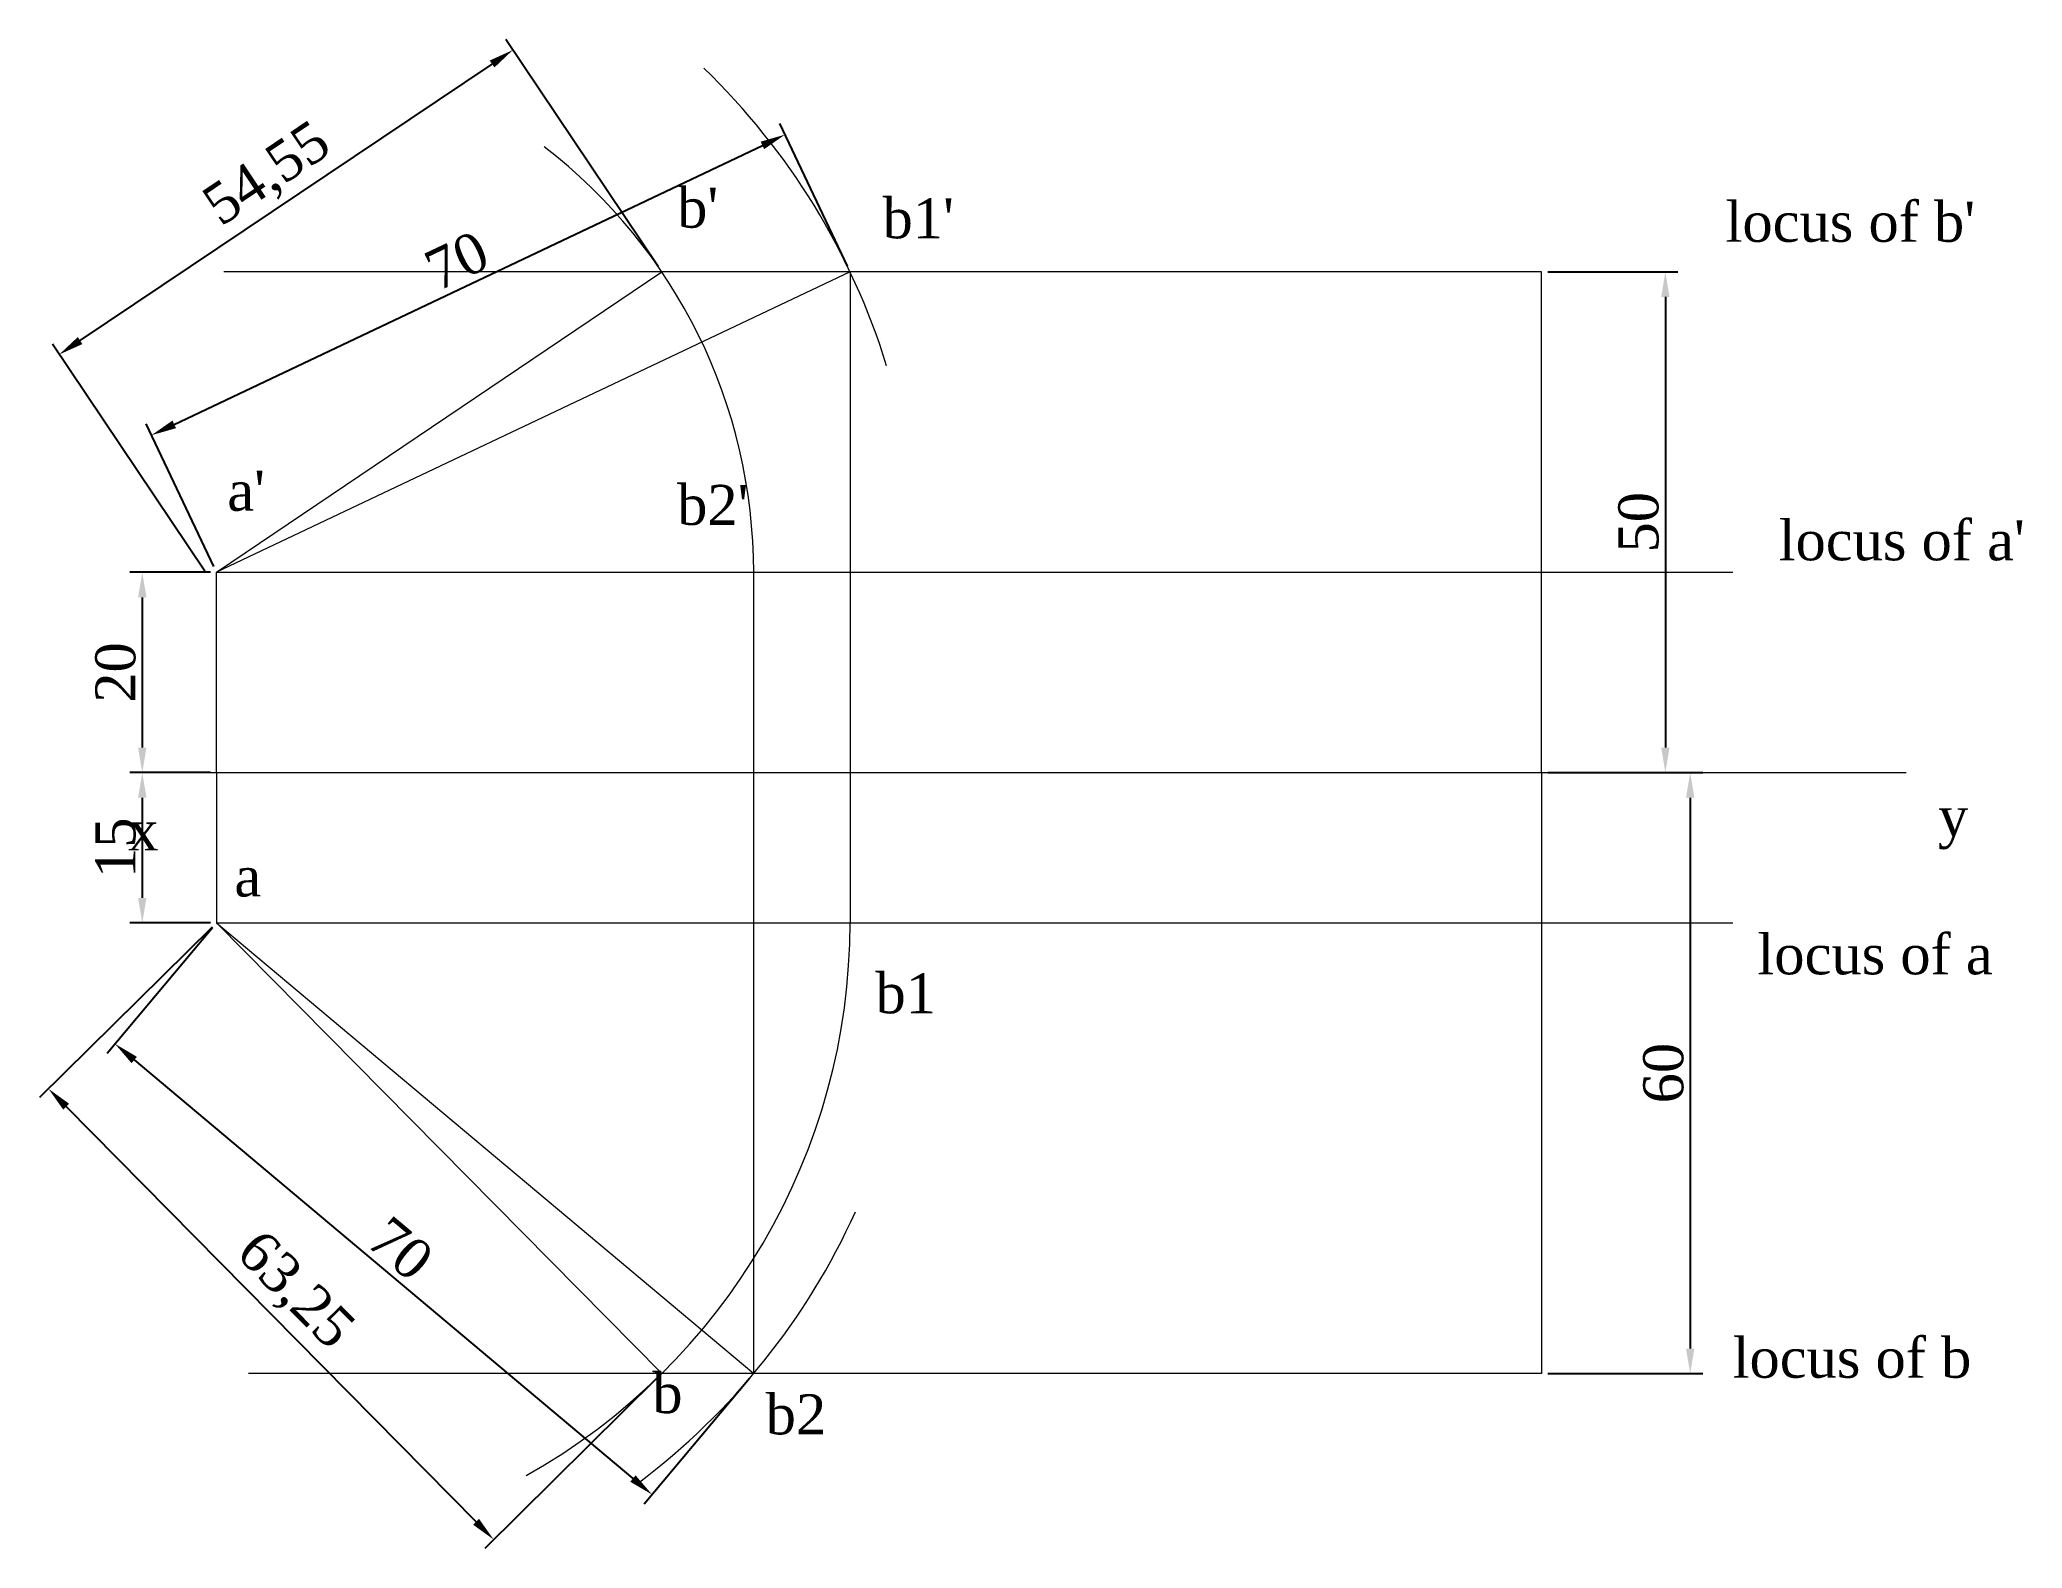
# Paper-space layout 'Layout11' of a CAD drawing. Header units: millimetres. Extents: x 28 to 226, y 20 to 170.
import ezdxf

# ---------------------------------------------------------------- set-up
doc = ezdxf.new("R2010")
doc.units = ezdxf.units.MM
for name, color, linetype, lineweight in [('PROJECTION LINE', 5, 'Continuous', 5), ('VISIBLE LINE', 250, 'Continuous', 50), ('XY LINE', 1, 'Continuous', 15)]:
    doc.layers.add(name, color=color, linetype=linetype, lineweight=lineweight)
doc.styles.get("Standard").update_dxf_attribs({"font": 'times.ttf', "height": 4})
doc.dimstyles.new('ISO-25', dxfattribs={"dimtxt": 4, "dimasz": 2.5, "dimexe": 1.25, "dimexo": 0.625, "dimtad": 1, "dimtoh": 1, "dimtxsty": 'Standard', "dimcen": 2.5, "dimadec": 0, "dimazin": 0, "dimtfac": 1, "dimtmove": 0, "dimatfit": 3, "dimfxl": 1, "dimarcsym": 0})

# ---------------------------------------------------------------- blocks, each defined once
blk = doc.blocks.new('*D77')
at = {"layer": 'Defpoints', "color": 0, "transparency": 16777216}
for p in [(45.82, 117.26), (38.39, 97.26), (45.82, 97.26)]:
    blk.add_point(p, dxfattribs=at)
at = {"layer": 'PROJECTION LINE', "color": 0, "lineweight": -2, "transparency": 16777216}
for p, q in [((45.19, 117.26), (37.14, 117.26)), ((38.39, 114.76), (38.39, 99.76)), ((45.19, 97.26), (37.14, 97.26))]:
    blk.add_line(p, q, dxfattribs=at)
at = {"layer": 'PROJECTION LINE', "color": 0, "transparency": 16777216}
for points in [[(37.97, 114.76), (38.81, 114.76), (38.39, 117.26)], [(37.97, 99.76), (38.81, 99.76), (38.39, 97.26)]]:
    blk.add_solid(points, dxfattribs=at)
at = {"layer": 'PROJECTION LINE', "color": 0, "transparency": 16777216, "insert": (35.73, 107.26), "char_height": 4, "attachment_point": 5, "rotation": 90}
blk.add_mtext('20', dxfattribs=at)
blk = doc.blocks.new('*D78')
at = {"layer": 'Defpoints', "color": 0, "transparency": 16777216}
for p in [(45.82, 97.26), (38.39, 82.26), (45.82, 82.26)]:
    blk.add_point(p, dxfattribs=at)
at = {"layer": 'PROJECTION LINE', "color": 0, "lineweight": -2, "transparency": 16777216}
for p, q in [((45.19, 97.26), (37.14, 97.26)), ((38.39, 94.76), (38.39, 84.76)), ((45.19, 82.26), (37.14, 82.26))]:
    blk.add_line(p, q, dxfattribs=at)
at = {"layer": 'PROJECTION LINE', "color": 0, "transparency": 16777216}
for points in [[(37.97, 94.76), (38.81, 94.76), (38.39, 97.26)], [(37.97, 84.76), (38.81, 84.76), (38.39, 82.26)]]:
    blk.add_solid(points, dxfattribs=at)
at = {"layer": 'PROJECTION LINE', "color": 0, "transparency": 16777216, "insert": (35.73, 89.76), "char_height": 4, "attachment_point": 5, "rotation": 90}
blk.add_mtext('15', dxfattribs=at)
blk = doc.blocks.new('*D79')
at = {"layer": 'Defpoints', "color": 0, "transparency": 16777216}
for p in [(45.82, 82.26), (90.26, 37.26), (73.47, 20.69)]:
    blk.add_point(p, dxfattribs=at)
at = {"layer": 'PROJECTION LINE', "color": 0, "lineweight": -2, "transparency": 16777216}
for p, q in [((45.37, 81.82), (28.14, 64.81)), ((30.79, 63.91), (71.72, 22.47)), ((89.81, 36.82), (72.58, 19.81))]:
    blk.add_line(p, q, dxfattribs=at)
at = {"layer": 'PROJECTION LINE', "color": 0, "transparency": 16777216}
for points in [[(31.09, 64.2), (30.49, 63.62), (29.03, 65.69)], [(72.01, 22.76), (71.42, 22.17), (73.47, 20.69)]]:
    blk.add_solid(points, dxfattribs=at)
at = {"layer": 'PROJECTION LINE', "color": 0, "transparency": 16777216, "insert": (53.47, 45.38), "char_height": 4, "attachment_point": 5, "rotation": 314.6419}
blk.add_mtext('63,25', dxfattribs=at)
blk = doc.blocks.new('*D80')
at = {"layer": 'Defpoints', "color": 0, "transparency": 16777216}
for p in [(45.82, 82.26), (99.43, 37.26), (89.29, 25.18)]:
    blk.add_point(p, dxfattribs=at)
at = {"layer": 'PROJECTION LINE', "color": 0, "lineweight": -2, "transparency": 16777216}
for p, q in [((45.41, 81.78), (34.87, 69.22)), ((37.59, 68.57), (87.38, 26.78)), ((99.03, 36.78), (88.49, 24.22))]:
    blk.add_line(p, q, dxfattribs=at)
at = {"layer": 'PROJECTION LINE', "color": 0, "transparency": 16777216}
for points in [[(37.85, 68.89), (37.32, 68.25), (35.67, 70.18)], [(87.64, 27.1), (87.11, 26.46), (89.29, 25.18)]]:
    blk.add_solid(points, dxfattribs=at)
at = {"layer": 'PROJECTION LINE', "color": 0, "transparency": 16777216, "insert": (64.19, 49.72), "char_height": 4, "attachment_point": 5, "rotation": 319.9948}
blk.add_mtext('70', dxfattribs=at)
blk = doc.blocks.new('*D81')
at = {"layer": 'Defpoints', "color": 0, "transparency": 16777216}
for p in [(75.39, 169.41), (90.26, 147.26), (44.97, 116.86)]:
    blk.add_point(p, dxfattribs=at)
at = {"layer": 'PROJECTION LINE', "color": 0, "lineweight": -2, "transparency": 16777216}
for p, q in [((89.91, 147.78), (74.69, 170.45)), ((32.18, 140.4), (73.31, 168.01)), ((44.62, 117.38), (29.41, 140.04))]:
    blk.add_line(p, q, dxfattribs=at)
at = {"layer": 'PROJECTION LINE', "color": 0, "transparency": 16777216}
for points in [[(73.08, 168.36), (73.55, 167.67), (75.39, 169.41)], [(31.95, 140.75), (32.41, 140.05), (30.1, 139.01)]]:
    blk.add_solid(points, dxfattribs=at)
at = {"layer": 'PROJECTION LINE', "color": 0, "transparency": 16777216, "insert": (51.01, 156.79), "char_height": 4, "attachment_point": 5, "rotation": 33.8736}
blk.add_mtext('54,55', dxfattribs=at)
blk = doc.blocks.new('*D82')
at = {"layer": 'Defpoints', "color": 0, "transparency": 16777216}
for p in [(102.56, 160.96), (109.06, 147.26), (45.82, 117.26)]:
    blk.add_point(p, dxfattribs=at)
at = {"layer": 'PROJECTION LINE', "color": 0, "lineweight": -2, "transparency": 16777216}
for p, q in [((108.79, 147.83), (102.03, 162.09)), ((41.58, 132.03), (100.3, 159.89)), ((45.55, 117.83), (38.78, 132.09))]:
    blk.add_line(p, q, dxfattribs=at)
at = {"layer": 'PROJECTION LINE', "color": 0, "transparency": 16777216}
for points in [[(100.13, 160.26), (100.48, 159.51), (102.56, 160.96)], [(41.4, 132.41), (41.76, 131.65), (39.32, 130.96)]]:
    blk.add_solid(points, dxfattribs=at)
at = {"layer": 'PROJECTION LINE', "color": 0, "transparency": 16777216, "insert": (69.8, 148.37), "char_height": 4, "attachment_point": 5, "rotation": 25.3769}
blk.add_mtext('70', dxfattribs=at)
blk = doc.blocks.new('*D83')
at = {"layer": 'Defpoints', "color": 0, "transparency": 16777216}
for p in [(178.09, 147.26), (178.09, 97.26), (190.46, 97.26)]:
    blk.add_point(p, dxfattribs=at)
at = {"layer": 'PROJECTION LINE', "color": 0, "lineweight": -2, "transparency": 16777216}
for p, q in [((178.71, 147.26), (191.71, 147.26)), ((190.46, 144.76), (190.46, 99.76)), ((178.71, 97.26), (191.71, 97.26))]:
    blk.add_line(p, q, dxfattribs=at)
at = {"layer": 'PROJECTION LINE', "color": 0, "transparency": 16777216}
for points in [[(190.05, 144.76), (190.88, 144.76), (190.46, 147.26)], [(190.05, 99.76), (190.88, 99.76), (190.46, 97.26)]]:
    blk.add_solid(points, dxfattribs=at)
at = {"layer": 'PROJECTION LINE', "color": 0, "transparency": 16777216, "insert": (187.8, 122.26), "char_height": 4, "attachment_point": 5, "rotation": 90}
blk.add_mtext('50', dxfattribs=at)
blk = doc.blocks.new('*D84')
at = {"layer": 'Defpoints', "color": 0, "transparency": 16777216}
for p in [(178.09, 97.26), (178.09, 37.26), (192.94, 37.26)]:
    blk.add_point(p, dxfattribs=at)
at = {"layer": 'PROJECTION LINE', "color": 0, "lineweight": -2, "transparency": 16777216}
for p, q in [((178.71, 97.26), (194.19, 97.26)), ((192.94, 94.76), (192.94, 39.76)), ((178.71, 37.26), (194.19, 37.26))]:
    blk.add_line(p, q, dxfattribs=at)
at = {"layer": 'PROJECTION LINE', "color": 0, "transparency": 16777216}
for points in [[(192.52, 94.76), (193.36, 94.76), (192.94, 97.26)], [(192.52, 39.76), (193.36, 39.76), (192.94, 37.26)]]:
    blk.add_solid(points, dxfattribs=at)
at = {"layer": 'PROJECTION LINE', "color": 0, "transparency": 16777216, "insert": (190.28, 67.26), "char_height": 4, "attachment_point": 5, "rotation": 90}
blk.add_mtext('60', dxfattribs=at)

psp = doc.layouts.new('Layout11')

# ---------------------------------------------------------------- linework, layer by layer
at = {"layer": 'PROJECTION LINE'}
for p, q in [((109.061, 147.263), (45.815, 117.263)), ((45.815, 117.263), (90.256, 147.263)), ((178.086, 147.263), (46.52, 147.263)), ((109.061, 147.263), (109.061, 97.263)), ((178.086, 97.263), (178.086, 147.263)), ((45.815, 97.263), (45.815, 117.263)), ((45.815, 117.263), (197.184, 117.263)), ((99.434, 97.263), (99.434, 117.263)), ((45.815, 97.263), (45.815, 82.263)), ((99.434, 37.263), (99.434, 97.263)), ((109.061, 97.263), (109.061, 82.263)), ((178.086, 97.263), (178.086, 37.263)), ((45.815, 82.263), (197.213, 82.263)), ((45.815, 82.263), (99.434, 37.263)), ((45.815, 82.263), (90.256, 37.263)), ((178.086, 37.263), (48.998, 37.263))]:
    psp.add_line(p, q, dxfattribs=at)
for centre, radius, start, end in [((45.815, 117.263), 70, 17.14138, 45.98673), ((45.815, 117.263), 53.619, 0, 52.40426), ((45.815, 82.263), 63.246, 299.24214, 0), ((45.815, 82.263), 70, 306.96688, 335.64396)]:
    psp.add_arc(centre, radius, start, end, dxfattribs=at)
at = {"layer": 'XY LINE'}
psp.add_line((38.388, 97.263), (214.516, 97.263), dxfattribs=at)

# ---------------------------------------------------------------- texts
at = {"layer": 'VISIBLE LINE'}
for s, p in [("b'", (91.792, 151.675)), ("b1'", (112.304, 150.615)), ("locus of b'", (196.476, 150.262)), ("a'", (46.876, 123.409)), ("b2'", (91.792, 121.996)), ("locus of a'", (201.781, 118.462)), ('a', (47.584, 84.896)), ('locus of a', (199.659, 77.123)), ('b1', (111.597, 73.236)), ('locus of b', (197.183, 36.843)), ('b', (89.316, 33.31)), ('b2', (100.633, 31.19))]:
    psp.add_text(s, height=4, dxfattribs=at).set_placement(p)
at = {"layer": 'XY LINE'}
for s, p in [('y', (217.696, 90.903)), ('x', (36.974, 89.489))]:
    psp.add_text(s, height=4, dxfattribs=at).set_placement(p)

# ---------------------------------------------------------------- dimensions: what is measured, and where the dimension line sits
at = {"layer": 'PROJECTION LINE'}
for p1, p2, distance, picture, middle in [((44.969, 116.861), (90.256, 147.263), 26.672, '*D81', (51.009, 156.795)), ((45.815, 117.263), (109.061, 147.263), 15.16, '*D82', (69.799, 148.368)), ((178.086, 147.263), (178.086, 97.263), 12.378, '*D83', (187.804, 122.263)), ((178.086, 97.263), (178.086, 37.263), 14.854, '*D84', (190.28, 67.263)), ((45.815, 82.263), (90.256, 37.263), -23.588, '*D79', (53.471, 45.378)), ((45.815, 82.263), (99.434, 37.263), -15.78, '*D80', (64.194, 49.717))]:
    dim = psp.add_aligned_dim(p1=p1, p2=p2, distance=distance, dimstyle='ISO-25', dxfattribs=at)
    dim.commit()
    dim.dimension.update_dxf_attribs({"geometry": picture, "text_midpoint": middle})
for base, p1, p2, picture, middle in [((38.388, 97.263), (45.815, 117.263), (45.815, 97.263), '*D77', (35.729, 107.263)), ((38.388, 82.263), (45.815, 97.263), (45.815, 82.263), '*D78', (35.729, 89.763))]:
    dim = psp.add_linear_dim(base=base, p1=p1, p2=p2, angle=90, dimstyle='ISO-25', dxfattribs=at)
    dim.commit()
    dim.dimension.update_dxf_attribs({"geometry": picture, "text_midpoint": middle})

doc.saveas('drawing.dxf')
